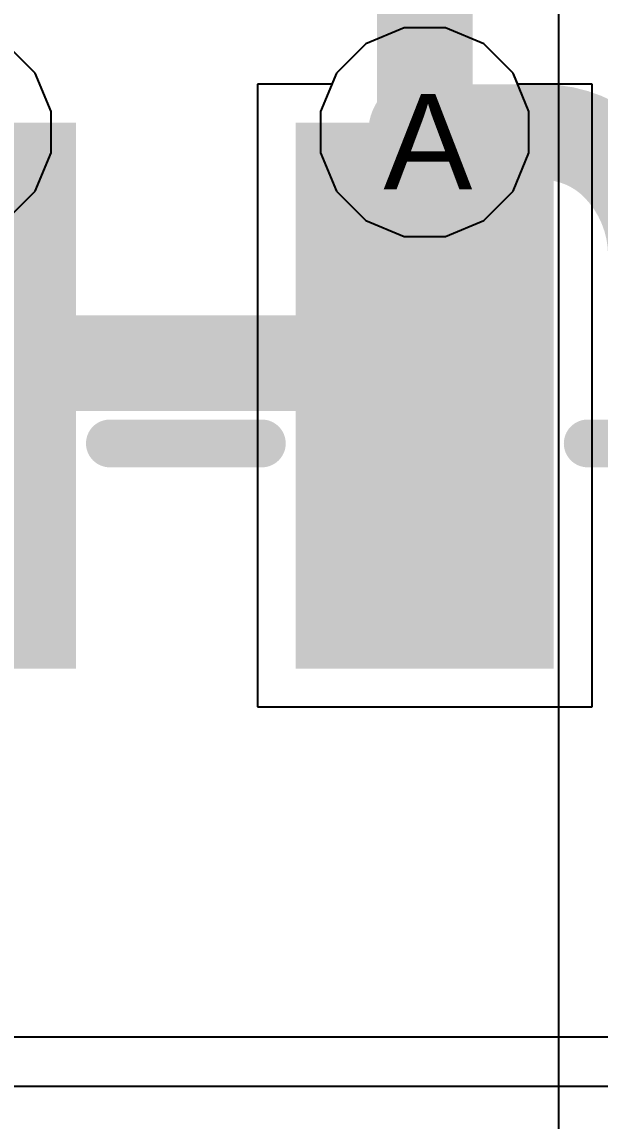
# Model space of a CAD drawing. Header units: inches. Extents: x 0 to 208, y 0 to 213.
# Drawn here: x 2.7947 to 2.9157, y 0.1585 to 0.3884 of the extents above; entities that cross this region are included whole.
import ezdxf

# ---------------------------------------------------------------- set-up
doc = ezdxf.new("R2010")
doc.units = ezdxf.units.IN
doc.header["$MEASUREMENT"] = 0
for name, color, linetype in [('Bottom Layer', 5, 'Continuous'), ('Drill Drawing', 1, 'Continuous'), ('L2_GND1', 16, 'Continuous'), ('L3_SIG1', 76, 'Continuous'), ('L4_PWR', 90, 'Continuous'), ('L5_GND2', 156, 'Continuous'), ('L6_SIG2', 130, 'Continuous'), ('L7_GND3', 216, 'Continuous'), ('Top Layer', 1, 'Continuous'), ('Top Overlay', 2, 'Continuous'), ('Top Paste', 8, 'Continuous'), ('Top Solder', 216, 'Continuous'), ('Via Holes', 16, 'Continuous')]:
    doc.layers.add(name, color=color, linetype=linetype)
doc.styles.add('Arial', font='', dxfattribs={"height": 0.2})
doc.styles.get('Arial').set_extended_font_data('Arial')

# ---------------------------------------------------------------- blocks, each defined once
blk = doc.blocks.new('PZ254_2_10_S_155')
at = {"layer": 'Top Layer'}
for points in [[(0.3250002, -0.0551182), (0.3750002, -0.0551182), (0.3750002, -0.1653542), (0.3250002, -0.1653542)], [(0.4250002, -0.0551182), (0.4750002, -0.0551182), (0.4750002, -0.1653542), (0.4250002, -0.1653542)]]:
    blk.add_hatch(color=1, dxfattribs=at).paths.add_polyline_path(points)
at = {"layer": 'Top Paste'}
for points in [[(0.3250002, -0.0551182), (0.3750002, -0.0551182), (0.3750002, -0.1653542), (0.3250002, -0.1653542)], [(0.4250002, -0.0551182), (0.4750002, -0.0551182), (0.4750002, -0.1653542), (0.4250002, -0.1653542)]]:
    blk.add_hatch(color=8, dxfattribs=at).paths.add_polyline_path(points)
at = {"layer": 'Top Solder'}
for points in [[(0.3230002, -0.0531182), (0.3770002, -0.0531182), (0.3770002, -0.1673542), (0.3230002, -0.1673542)], [(0.4230002, -0.0531182), (0.4770002, -0.0531182), (0.4770002, -0.1673542), (0.4230002, -0.1673542)]]:
    blk.add_hatch(color=216, dxfattribs=at).paths.add_polyline_path(points)
at = {"layer": 'Top Overlay'}
for points in [[(0.3159002, -0.1002342, 0.01, 0.01, 0), (0.2840982, -0.1002342, 0.01, 0.01, 0)], [(0.4159002, -0.1002342, 0.01, 0.01, 0), (0.3840982, -0.1002342, 0.01, 0.01, 0)]]:
    blk.add_lwpolyline(points, format="xyseb", dxfattribs=at)
for points in [[(0.3134002, -0.1002342, 0.005, 0.005, 1), (0.3184002, -0.1002342, 0.005, 0.005, 1)], [(0.3815982, -0.1002342, 0.005, 0.005, 1), (0.3865982, -0.1002342, 0.005, 0.005, 1)], [(0.4134002, -0.1002342, 0.005, 0.005, 1), (0.4184002, -0.1002342, 0.005, 0.005, 1)]]:
    blk.add_lwpolyline(points, format="xyseb", close=True, dxfattribs=at)

msp = doc.modelspace()

# ---------------------------------------------------------------- hatches: boundary and pattern name
at = {"layer": 'Bottom Layer'}
h = msp.add_hatch(color=5, dxfattribs=at)
edge = h.paths.add_edge_path()
edge.add_arc((2.8789998, 0.3653542), 0.011811, 0, 360)
at = {"layer": 'L2_GND1'}
h = msp.add_hatch(color=16, dxfattribs=at)
edge = h.paths.add_edge_path()
edge.add_arc((2.8789998, 0.3653542), 0.011811, 0, 360)
at = {"layer": 'L3_SIG1'}
h = msp.add_hatch(color=76, dxfattribs=at)
edge = h.paths.add_edge_path()
edge.add_arc((2.8789998, 0.3653542), 0.011811, 0, 360)
at = {"layer": 'L4_PWR'}
h = msp.add_hatch(color=90, dxfattribs=at)
edge = h.paths.add_edge_path()
edge.add_arc((2.8789998, 0.3653542), 0.011811, 0, 360)
at = {"layer": 'L5_GND2'}
h = msp.add_hatch(color=156, dxfattribs=at)
edge = h.paths.add_edge_path()
edge.add_arc((2.8789998, 0.3653542), 0.011811, 0, 360)
at = {"layer": 'L6_SIG2'}
h = msp.add_hatch(color=130, dxfattribs=at)
edge = h.paths.add_edge_path()
edge.add_arc((2.8789998, 0.3653542), 0.011811, 0, 360)
at = {"layer": 'L7_GND3'}
h = msp.add_hatch(color=216, dxfattribs=at)
edge = h.paths.add_edge_path()
edge.add_arc((2.8789998, 0.3653542), 0.011811, 0, 360)
at = {"layer": 'Top Layer'}
h = msp.add_hatch(color=1, dxfattribs=at)
edge = h.paths.add_edge_path()
edge.add_arc((2.8789998, 0.3653542), 0.011811, 0, 360)
at = {"layer": 'Via Holes'}
h = msp.add_hatch(color=7, dxfattribs=at)
edge = h.paths.add_edge_path()
edge.add_arc((2.8789998, 0.3653542), 0.0059055, 0, 360)

# ---------------------------------------------------------------- linework, layer by layer
at = {"layer": 'Bottom Layer'}
for p, q in [((2.906962, 0.424321), (2.906962, 0.0556602)), ((2.8746613, 0.3871652), (2.8666449, 0.3838447)), ((2.8833383, 0.3871652), (2.8746613, 0.3871652)), ((2.8913547, 0.3838447), (2.8833383, 0.3871652)), ((2.8666449, 0.3838447), (2.8605093, 0.3777091)), ((2.8974903, 0.3777091), (2.8913547, 0.3838447)), ((2.8605093, 0.3777091), (2.8571888, 0.3696927)), ((2.9008108, 0.3696927), (2.8974903, 0.3777091)), ((2.8571888, 0.3696927), (2.8571888, 0.3610157)), ((2.9008108, 0.3610157), (2.9008108, 0.3696927)), ((2.8571888, 0.3610157), (2.8605093, 0.3529993)), ((2.8974903, 0.3529993), (2.9008108, 0.3610157)), ((2.8605093, 0.3529993), (2.8666449, 0.3468637)), ((2.8913547, 0.3468637), (2.8974903, 0.3529993)), ((2.8666449, 0.3468637), (2.8746613, 0.3435432)), ((2.8833383, 0.3435432), (2.8913547, 0.3468637)), ((2.8746613, 0.3435432), (2.8833383, 0.3435432))]:
    msp.add_line(p, q, dxfattribs=at)
at = {"layer": 'L2_GND1'}
for p, q in [((2.8746613, 0.3871652), (2.8666449, 0.3838447)), ((2.8833383, 0.3871652), (2.8746613, 0.3871652)), ((2.8913547, 0.3838447), (2.8833383, 0.3871652)), ((2.8666449, 0.3838447), (2.8605093, 0.3777091)), ((2.8974903, 0.3777091), (2.8913547, 0.3838447)), ((2.8605093, 0.3777091), (2.8571888, 0.3696927)), ((2.9008108, 0.3696927), (2.8974903, 0.3777091)), ((2.8571888, 0.3696927), (2.8571888, 0.3610157)), ((2.9008108, 0.3610157), (2.9008108, 0.3696927)), ((2.8571888, 0.3610157), (2.8605093, 0.3529993)), ((2.8974903, 0.3529993), (2.9008108, 0.3610157)), ((2.8605093, 0.3529993), (2.8666449, 0.3468637)), ((2.8913547, 0.3468637), (2.8974903, 0.3529993)), ((2.8666449, 0.3468637), (2.8746613, 0.3435432)), ((2.8833383, 0.3435432), (2.8913547, 0.3468637)), ((2.8746613, 0.3435432), (2.8833383, 0.3435432))]:
    msp.add_line(p, q, dxfattribs=at)
at = {"layer": 'L3_SIG1'}
for p, q in [((2.8746613, 0.3871652), (2.8666449, 0.3838447)), ((2.8833383, 0.3871652), (2.8746613, 0.3871652)), ((2.8913547, 0.3838447), (2.8833383, 0.3871652)), ((2.8666449, 0.3838447), (2.8605093, 0.3777091)), ((2.8974903, 0.3777091), (2.8913547, 0.3838447)), ((2.8605093, 0.3777091), (2.8571888, 0.3696927)), ((2.9008108, 0.3696927), (2.8974903, 0.3777091)), ((2.8571888, 0.3696927), (2.8571888, 0.3610157)), ((2.9008108, 0.3610157), (2.9008108, 0.3696927)), ((2.8571888, 0.3610157), (2.8605093, 0.3529993)), ((2.8974903, 0.3529993), (2.9008108, 0.3610157)), ((2.8605093, 0.3529993), (2.8666449, 0.3468637)), ((2.8913547, 0.3468637), (2.8974903, 0.3529993)), ((2.8666449, 0.3468637), (2.8746613, 0.3435432)), ((2.8833383, 0.3435432), (2.8913547, 0.3468637)), ((2.8746613, 0.3435432), (2.8833383, 0.3435432))]:
    msp.add_line(p, q, dxfattribs=at)
at = {"layer": 'L4_PWR'}
for p, q in [((2.7974903, 0.3777091), (2.7913547, 0.3838447)), ((2.8008108, 0.3696927), (2.7974903, 0.3777091)), ((2.8008108, 0.3610157), (2.8008108, 0.3696927)), ((2.7974903, 0.3529993), (2.8008108, 0.3610157)), ((2.7913547, 0.3468637), (2.7974903, 0.3529993)), ((2.9544785, 0.176), (0.3522729, 0.176)), ((0.3522729, 0.1658041), (2.9544785, 0.1658041))]:
    msp.add_line(p, q, dxfattribs=at)
for points in [[(2.8789998, 0.3653542, 0.02, 0.02, 0), (2.8789998, 0.4520146, 0.02, 0.02, 0)], [(2.8789998, 0.3653542, 0.02, 0.02, 0), (2.9037558, 0.3653542, 0.02, 0.02, 0)], [(2.8789998, 0.3405982, 0.02, 0.02, 0), (2.8789998, 0.3653542, 0.02, 0.02, 0)], [(2.9037565, 0.3653542, 0.02, 0.02, -0.198912367379658), (2.9193523, 0.3588942, 0.02, 0.02, 0)], [(2.9193523, 0.3588942, 0.02, 0.02, -0.1989120248816798), (2.9273538, 0.3395769, 0.02, 0.02, 0)], [(2.8789998, 0.3405975, 0.02, 0.02, -0.198912367379658), (2.8725398, 0.3250017, 0.02, 0.02, 0)], [(2.8725398, 0.3250017, 0.02, 0.02, -0.1989120248816798), (2.8532225, 0.3170002, 0.02, 0.02, 0)], [(2.7001419, 0.3170002, 0.02, 0.02, 0), (2.8532218, 0.3170002, 0.02, 0.02, 0)]]:
    msp.add_lwpolyline(points, format="xyseb", dxfattribs=at)
for points in [[(2.8739998, 0.3653542, 0.01, 0.01, 1), (2.8839998, 0.3653542, 0.01, 0.01, 1)], [(2.8739998, 0.3653542, 0.01, 0.01, 1), (2.8839998, 0.3653542, 0.01, 0.01, 1)], [(2.8739998, 0.3653542, 0.01, 0.01, 1), (2.8839998, 0.3653542, 0.01, 0.01, 1)], [(2.8987558, 0.3653542, 0.01, 0.01, 1), (2.9087558, 0.3653542, 0.01, 0.01, 1)], [(2.8987565, 0.3653542, 0.01, 0.01, 1), (2.9087565, 0.3653542, 0.01, 0.01, 1)], [(2.9143523, 0.3588942, 0.01, 0.01, 1), (2.9243523, 0.3588942, 0.01, 0.01, 1)], [(2.9143523, 0.3588942, 0.01, 0.01, 1), (2.9243523, 0.3588942, 0.01, 0.01, 1)], [(2.8739998, 0.3405982, 0.01, 0.01, 1), (2.8839998, 0.3405982, 0.01, 0.01, 1)], [(2.8739998, 0.3405975, 0.01, 0.01, 1), (2.8839998, 0.3405975, 0.01, 0.01, 1)], [(2.8675398, 0.3250017, 0.01, 0.01, 1), (2.8775398, 0.3250017, 0.01, 0.01, 1)], [(2.8675398, 0.3250017, 0.01, 0.01, 1), (2.8775398, 0.3250017, 0.01, 0.01, 1)], [(2.8482218, 0.3170002, 0.01, 0.01, 1), (2.8582218, 0.3170002, 0.01, 0.01, 1)], [(2.8482225, 0.3170002, 0.01, 0.01, 1), (2.8582225, 0.3170002, 0.01, 0.01, 1)]]:
    msp.add_lwpolyline(points, format="xyseb", close=True, dxfattribs=at)
at = {"layer": 'L5_GND2'}
for p, q in [((2.8746613, 0.3871652), (2.8666449, 0.3838447)), ((2.8833383, 0.3871652), (2.8746613, 0.3871652)), ((2.8913547, 0.3838447), (2.8833383, 0.3871652)), ((2.8666449, 0.3838447), (2.8605093, 0.3777091)), ((2.8974903, 0.3777091), (2.8913547, 0.3838447)), ((2.8605093, 0.3777091), (2.8571888, 0.3696927)), ((2.9008108, 0.3696927), (2.8974903, 0.3777091)), ((2.8571888, 0.3696927), (2.8571888, 0.3610157)), ((2.9008108, 0.3610157), (2.9008108, 0.3696927)), ((2.8571888, 0.3610157), (2.8605093, 0.3529993)), ((2.8974903, 0.3529993), (2.9008108, 0.3610157)), ((2.8605093, 0.3529993), (2.8666449, 0.3468637)), ((2.8913547, 0.3468637), (2.8974903, 0.3529993)), ((2.8666449, 0.3468637), (2.8746613, 0.3435432)), ((2.8833383, 0.3435432), (2.8913547, 0.3468637)), ((2.8746613, 0.3435432), (2.8833383, 0.3435432))]:
    msp.add_line(p, q, dxfattribs=at)
at = {"layer": 'L6_SIG2'}
for p, q in [((2.8746613, 0.3871652), (2.8666449, 0.3838447)), ((2.8833383, 0.3871652), (2.8746613, 0.3871652)), ((2.8913547, 0.3838447), (2.8833383, 0.3871652)), ((2.8666449, 0.3838447), (2.8605093, 0.3777091)), ((2.8974903, 0.3777091), (2.8913547, 0.3838447)), ((2.8605093, 0.3777091), (2.8571888, 0.3696927)), ((2.9008108, 0.3696927), (2.8974903, 0.3777091)), ((2.8571888, 0.3696927), (2.8571888, 0.3610157)), ((2.9008108, 0.3610157), (2.9008108, 0.3696927)), ((2.8571888, 0.3610157), (2.8605093, 0.3529993)), ((2.8974903, 0.3529993), (2.9008108, 0.3610157)), ((2.8605093, 0.3529993), (2.8666449, 0.3468637)), ((2.8913547, 0.3468637), (2.8974903, 0.3529993)), ((2.8666449, 0.3468637), (2.8746613, 0.3435432)), ((2.8833383, 0.3435432), (2.8913547, 0.3468637)), ((2.8746613, 0.3435432), (2.8833383, 0.3435432))]:
    msp.add_line(p, q, dxfattribs=at)
at = {"layer": 'L7_GND3'}
for p, q in [((2.8746613, 0.3871652), (2.8666449, 0.3838447)), ((2.8833383, 0.3871652), (2.8746613, 0.3871652)), ((2.8913547, 0.3838447), (2.8833383, 0.3871652)), ((2.8666449, 0.3838447), (2.8605093, 0.3777091)), ((2.8974903, 0.3777091), (2.8913547, 0.3838447)), ((2.8605093, 0.3777091), (2.8571888, 0.3696927)), ((2.9008108, 0.3696927), (2.8974903, 0.3777091)), ((2.8571888, 0.3696927), (2.8571888, 0.3610157)), ((2.9008108, 0.3610157), (2.9008108, 0.3696927)), ((2.8571888, 0.3610157), (2.8605093, 0.3529993)), ((2.8974903, 0.3529993), (2.9008108, 0.3610157)), ((2.8605093, 0.3529993), (2.8666449, 0.3468637)), ((2.8913547, 0.3468637), (2.8974903, 0.3529993)), ((2.8666449, 0.3468637), (2.8746613, 0.3435432)), ((2.8833383, 0.3435432), (2.8913547, 0.3468637)), ((2.8746613, 0.3435432), (2.8833383, 0.3435432))]:
    msp.add_line(p, q, dxfattribs=at)
at = {"layer": 'Top Layer'}
for p, q in [((2.8746613, 0.3871652), (2.8666449, 0.3838447)), ((2.8833383, 0.3871652), (2.8746613, 0.3871652)), ((2.8913547, 0.3838447), (2.8833383, 0.3871652)), ((2.8666449, 0.3838447), (2.8605093, 0.3777091)), ((2.8974903, 0.3777091), (2.8913547, 0.3838447)), ((2.8605093, 0.3777091), (2.8595339, 0.3753542)), ((2.8984657, 0.3753542), (2.8974903, 0.3777091)), ((2.8595339, 0.3753542), (2.8439998, 0.3753542)), ((2.8439998, 0.3753542), (2.8439998, 0.2451182)), ((2.9139998, 0.3753542), (2.8984657, 0.3753542)), ((2.9139998, 0.2451182), (2.9139998, 0.3753542)), ((2.8439998, 0.2451182), (2.9139998, 0.2451182))]:
    msp.add_line(p, q, dxfattribs=at)

# ---------------------------------------------------------------- block references
at = {"rotation": 180}
msp.add_blockref('PZ254_2_10_S_155', (3.229, 0.2), dxfattribs=at)

# ---------------------------------------------------------------- texts
at = {"layer": 'Drill Drawing', "style": 'Arial'}
msp.add_text('A', height=0.02, dxfattribs=at).set_placement((2.8703353, 0.3533575))

doc.saveas('drawing.dxf')
